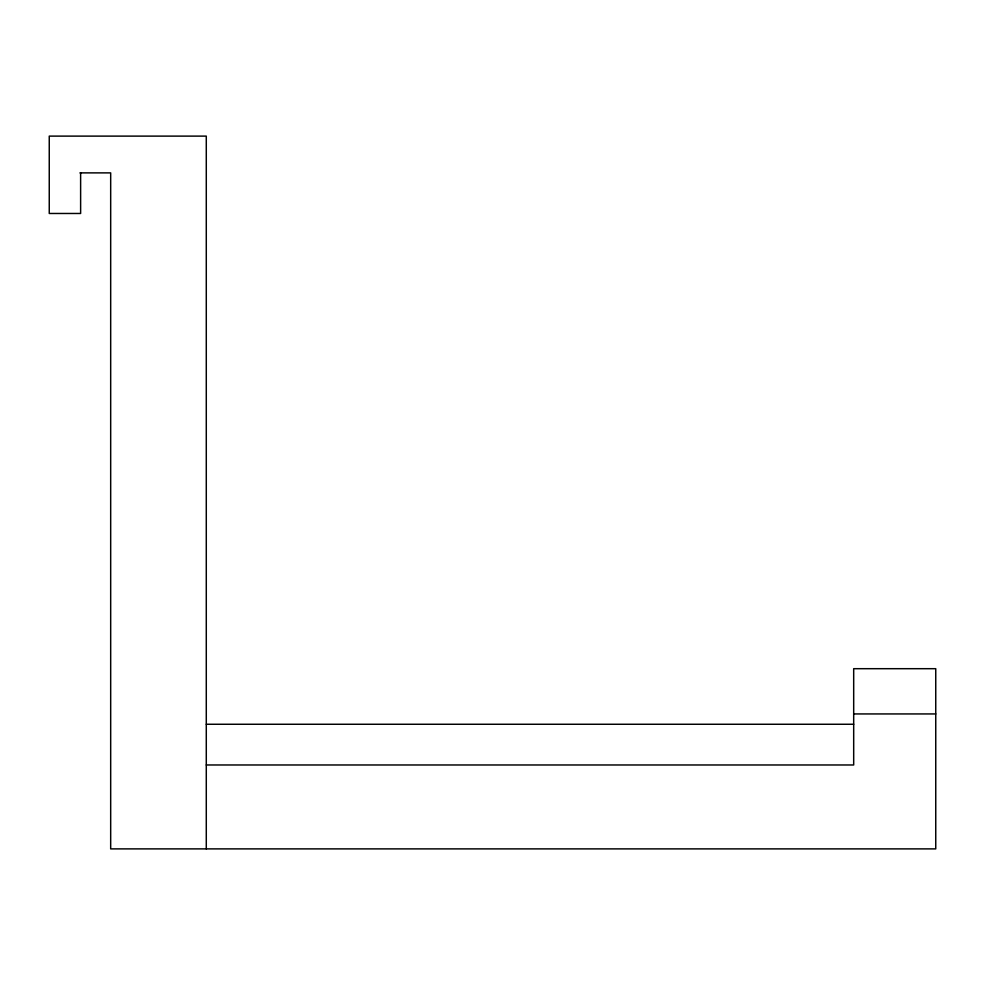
<?xml version="1.0" encoding="UTF-8"?>
<svg xmlns="http://www.w3.org/2000/svg" width="985" height="985" viewBox="0 0 985 985"><rect width="100%" height="100%" fill="white"/><g stroke="black" fill="none" stroke-linecap="round" stroke-linejoin="round"><path stroke-width="1.48" d="M79.957 172.88L110.677 172.88L110.677 848.885L935.75 848.885L935.75 668.692L853.687 668.692L853.687 764.976L206.284 764.976M853.687 713.94L935.75 713.94M206.284 724.258L853.687 724.258M206.284 848.885L206.284 136.115L49.25 136.115L49.25 213.474L80.622 213.474L80.622 172.88"/></g></svg>
